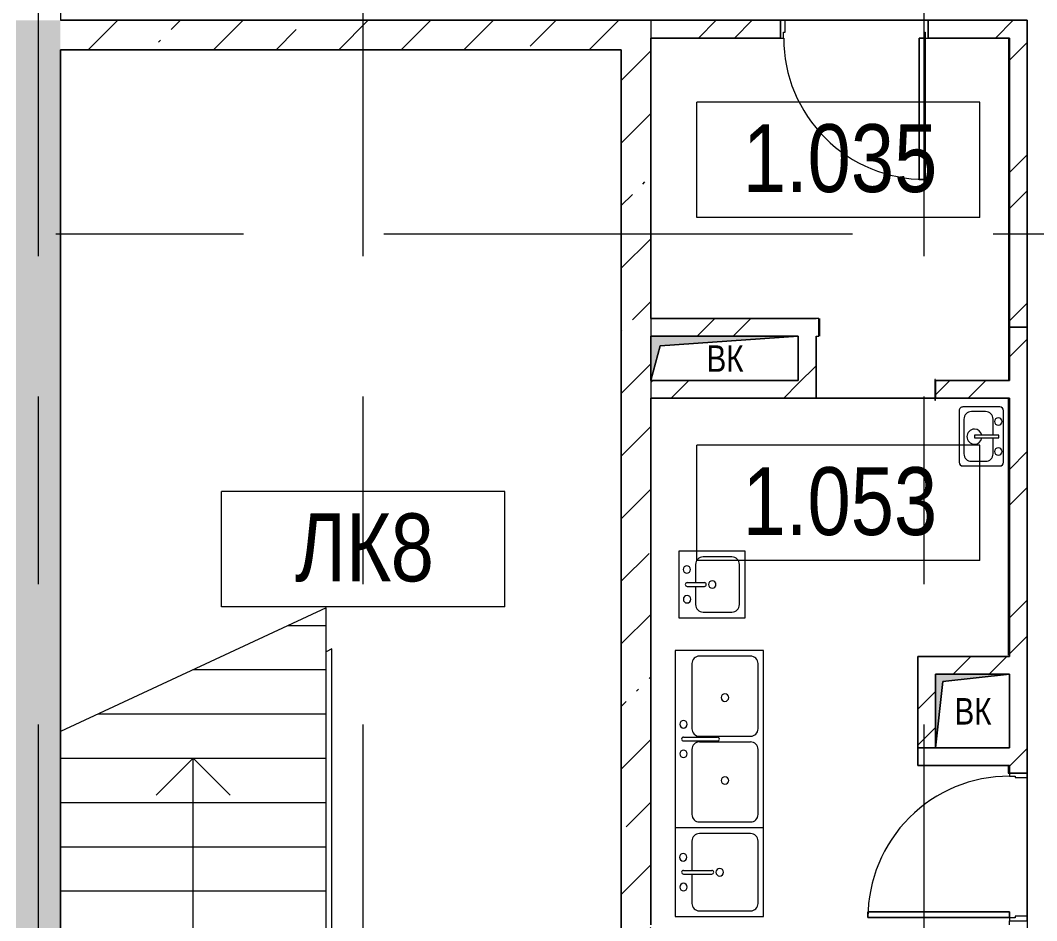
# Model space of a CAD drawing. Header units: millimetres. Extents: x 46431 to 216095, y -43515 to 31605.
# Drawn here: x 104211 to 111097, y -28934 to -22833 of the extents above; entities that cross this region are included whole.
import ezdxf

# ---------------------------------------------------------------- set-up
doc = ezdxf.new("R2010")
doc.units = ezdxf.units.MM
doc.linetypes.add('IMPORT-01 Штриховая _2 мм_', pattern=[600, 400, -200])
doc.linetypes.add('Осевые', pattern=[6350, 1270, -952.5, 3175, -952.5])
for name, color, linetype, lineweight in [('_Разделитель помещений_', 7, 'IMPORT-01 Штриховая _2 мм_', 9), ('Двери', 7, 'Continuous', 9), ('Каркас_Импост', 7, 'Continuous', 9), ('Контуры', 7, 'Continuous', 9), ('Линии подступенков-1', 7, 'Continuous', 9), ('Линии свеса', 7, 'Continuous', 9), ('Марки вырезов', 7, 'Continuous', 9), ('Марки помещений', 7, 'Continuous', 9), ('Обобщенные модели', 7, 'Continuous', 9), ('Общие ребра', 7, 'Continuous', 9), ('Оси-2', 7, 'Осевые', 9), ('Панель', 7, 'Continuous', 9), ('Перекрытия', 7, 'Continuous', 9), ('Стены-1', 7, 'Continuous', 18), ('Стрелки вверх', 7, 'Continuous', 9), ('Типовые аннотации', 7, 'Continuous', 9), ('Черная _1 сплошная', 7, 'Continuous', 9), ('Штриховка разреза-3', 7, 'Continuous', 9), ('Элементы узлов', 7, 'Continuous', 9), ('Элементы узлов-1', 7, 'Continuous', 5)]:
    doc.layers.add(name, color=color, linetype=linetype, lineweight=lineweight)
doc.layers.add('Обобщенные модели-1', color=7, linetype='Continuous', lineweight=9, true_color=0xffbc79)
doc.layers.add('Сантехнические приборы-1', color=7, linetype='Continuous', lineweight=9, true_color=0xaaaaaa)
doc.styles.add('Arial', font='Arial.ttf', dxfattribs={"width": 0.8, "height": 180})
doc.styles.add('Arial Narrow_1', font='Arial Narrow.ttf', dxfattribs={"height": 460})
pattern_1 = [(45, (0, 0), (-424.264, 424.264), [600, -100, 20, -100]), (45, (0, 424), (-424.264, 424.264), [])]
pattern_2 = [(45, (0, 0), (-502.8943, 502.8943), []), (45, (0, 762), (-502.8943, 502.8943), [])]

# ---------------------------------------------------------------- blocks, each defined once
blk = doc.blocks.new('Дверь - Однопольная - ДВ10_21х10-7039756-План 1-го этажа на отм_ -6_000')
at = {"layer": 'Двери'}
for p, q in [((-439, 1018), (-479, 1018)), ((-479, 1018), (-479, 60)), ((-439, 60), (-439, 1018)), ((-479, 60), (-439, 60))]:
    blk.add_line(p, q, dxfattribs=at)
blk.add_arc((-479, 60), 958, 360, 90, dxfattribs=at)
at = {"layer": 'Каркас_Импост'}
for p, q in [((-480, 60), (-500, 60)), ((-500, 60), (-500, -60)), ((-480, 20), (-480, 60)), ((-470, 20), (-480, 20)), ((-470, -60), (-470, 20)), ((480, 20), (470, 20)), ((470, 20), (470, -60)), ((500, 60), (480, 60)), ((480, 60), (480, 20)), ((500, -60), (500, 60)), ((-500, -60), (-470, -60)), ((470, -60), (500, -60))]:
    blk.add_line(p, q, dxfattribs=at)
at = {"layer": 'Панель'}
for p, q in [((-479, 1018), (-439, 1018)), ((-479, 60), (-479, 1018)), ((-439, 1018), (-439, 60)), ((-439, 60), (-479, 60))]:
    blk.add_line(p, q, dxfattribs=at)
blk = doc.blocks.new('170_ОтверстиеПрямоугольноеВертикальное - 170_ОтверстиеПрямоугольноеВертикальное-5689036-План 1-го этажа на отм_ -6_000')
at = {"layer": 'Обобщенные модели'}
for p, q in [((-250, -250.3), (-250, 250.3)), ((-250, 250.3), (250, 250.3)), ((250, 250.3), (250, -250.3)), ((250, -250.3), (-250, -250.3))]:
    blk.add_line(p, q, dxfattribs=at)
blk = doc.blocks.new('170_ОтверстиеПрямоугольноеВертикальное - 170_ОтверстиеПрямоугольноеВертикальное-5689034-План 1-го этажа на отм_ -6_000')
at = {"layer": 'Обобщенные модели'}
for p, q in [((-500, -150), (-500, 150)), ((-500, 150), (500, 150)), ((500, 150), (500, -150)), ((500, -150), (-500, -150))]:
    blk.add_line(p, q, dxfattribs=at)
blk = doc.blocks.new('Кухонная мойка-Двойная - 1200 x 600 мм 2-4969073-План 1-го этажа на отм_ -6_000')
at = {"layer": 'Сантехнические приборы-1'}
for p, q in [((615.7, 302.3), (-584.3, 302.3)), ((-584.3, 302.3), (-584.3, -297.7)), ((615.7, -297.7), (615.7, 302.3)), ((3, 245.2), (3, 15)), ((28.4, 245.2), (28.4, 15)), ((-54.2, 188), (-495.4, 188)), ((526.8, 188), (85.5, 188)), ((-546.2, 137.2), (-546.2, -208.8)), ((-3.4, 137.2), (-3.4, -208.8)), ((34.7, 137.2), (34.7, -208.8)), ((577.6, -208.8), (577.6, 137.2)), ((-495.4, -259.6), (-54.2, -259.6)), ((85.5, -259.6), (526.8, -259.6)), ((-584.3, -297.7), (615.7, -297.7))]:
    blk.add_line(p, q, dxfattribs=at)
for centre, radius, start, end in [((-84.3, 245.2), 25.4, 360, 180), ((-84.3, 245.2), 25.4, 180, 360), ((15.7, 245.2), 12.7, 360, 180), ((115.7, 245.2), 25.4, 360, 180), ((115.7, 245.2), 25.4, 180, 0), ((-495.4, 137.2), 50.8, 90, 180), ((-54.2, 137.2), 50.8, 360, 90), ((85.5, 137.2), 50.8, 90, 180), ((526.8, 137.2), 50.8, 360, 90), ((15.7, 15), 12.7, 180, 0), ((-265.3, -35.8), 25.4, 0, 180), ((-265.3, -35.8), 25.4, 180, 360), ((296.6, -35.8), 25.4, 0, 180), ((296.6, -35.8), 25.4, 180, 360), ((-495.4, -208.8), 50.8, 180, 270), ((-54.2, -208.8), 50.8, 270, 0), ((85.5, -208.8), 50.8, 180, 270), ((526.8, -208.8), 50.8, 270, 0)]:
    blk.add_arc(centre, radius, start, end, dxfattribs=at)
blk = doc.blocks.new('Кухонная мойка-Островок - 450 x 450 мм-4968301-План 1-го этажа на отм_ -6_000')
at = {"layer": 'Сантехнические приборы-1'}
for p, q in [((240.7, 227.3), (-209.3, 227.3)), ((-209.3, 227.3), (-209.3, -222.7)), ((240.7, -222.7), (240.7, 227.3)), ((3, 170.2), (3, 53.1)), ((28.4, 170.2), (28.4, 53.1)), ((3, 113), (-120.4, 113)), ((151.8, 113), (28.4, 113)), ((-171.2, 62.2), (-171.2, -133.8)), ((202.6, -133.8), (202.6, 62.2)), ((-120.4, -184.6), (151.8, -184.6)), ((-209.3, -222.7), (240.7, -222.7))]:
    blk.add_line(p, q, dxfattribs=at)
for centre, radius, start, end in [((-84.3, 170.2), 25.4, 360, 180), ((-84.3, 170.2), 25.4, 180, 0), ((15.7, 170.2), 12.7, 360, 180), ((117.3, 172.3), 25.4, 360, 180), ((117.3, 172.3), 25.4, 180, 0), ((-120.4, 62.2), 50.8, 90, 180), ((151.8, 62.2), 50.8, 360, 90), ((15.7, 0), 25.4, 360, 180), ((15.7, 0), 25.4, 180, 0), ((15.7, 53.1), 12.7, 180, 0), ((-120.4, -133.8), 50.8, 180, 270), ((151.8, -133.8), 50.8, 270, 0)]:
    blk.add_arc(centre, radius, start, end, dxfattribs=at)
blk = doc.blocks.new('Кухонная мойка-Островок - 600 x 600 мм-4969077-План 1-го этажа на отм_ -6_000')
at = {"layer": 'Сантехнические приборы-1'}
for p, q in [((315.7, 302.3), (-284.3, 302.3)), ((-284.3, 302.3), (-284.3, -297.7)), ((315.7, -297.7), (315.7, 302.3)), ((3, 245.2), (3, 53.1)), ((28.4, 245.2), (28.4, 53.1)), ((3, 188), (-195.4, 188)), ((226.8, 188), (28.4, 188)), ((-246.2, 137.2), (-246.2, -208.8)), ((277.6, -208.8), (277.6, 137.2)), ((-195.4, -259.6), (226.8, -259.6)), ((-284.3, -297.7), (315.7, -297.7))]:
    blk.add_line(p, q, dxfattribs=at)
for centre, radius, start, end in [((-84.3, 245.2), 25.4, 360, 180), ((-84.3, 245.2), 25.4, 180, 0), ((15.7, 245.2), 12.7, 360, 180), ((117.3, 247.3), 25.4, 360, 180), ((117.3, 247.3), 25.4, 180, 0), ((-195.4, 137.2), 50.8, 90, 180), ((226.8, 137.2), 50.8, 360, 90), ((15.7, 0), 25.4, 360, 180), ((15.7, 0), 25.4, 180, 0), ((15.7, 53.1), 12.7, 180, 0), ((-195.4, -208.8), 50.8, 180, 270), ((226.8, -208.8), 50.8, 270, 0)]:
    blk.add_arc(centre, radius, start, end, dxfattribs=at)
blk = doc.blocks.new('Раковина-Одиночная-2D_400х300 - 400 x 300 мм-5745682-План 1-го этажа на отм_ -6_000')
at = {"layer": 'Сантехнические приборы-1'}
for p, q in [((131.7, 374.6), (131.7, 125.4)), ((131.7, 374.6), (131.7, 125.4)), ((506.3, 400), (157.1, 400)), ((506.3, 400), (157.1, 400)), ((449.1, 368.3), (214.2, 368.3)), ((531.7, 125.4), (531.7, 374.6)), ((531.7, 125.4), (531.7, 374.6)), ((163.4, 317.5), (163.4, 220.7)), ((341.2, 296.4), (322.2, 296.4)), ((322.2, 296.4), (322.2, 131.8)), ((341.2, 131.8), (341.2, 296.4)), ((499.9, 220.7), (499.9, 317.5)), ((214.2, 169.9), (322.2, 169.9)), ((341.2, 169.9), (449.1, 169.9)), ((157.1, 100), (506.3, 100)), ((157.1, 100), (506.3, 100)), ((322.2, 131.8), (341.2, 131.8)), ((231.8, 60), (591.8, 60))]:
    blk.add_line(p, q, dxfattribs=at)
for centre, radius, start, end in [((157.1, 374.6), 25.4, 90, 180), ((157.1, 374.6), 25.4, 90, 180), ((214.2, 317.5), 50.8, 90, 180), ((330.5, 296.4), 50.8, 360, 180), ((449.1, 317.5), 50.8, 360, 90), ((506.3, 374.6), 25.4, 360, 90), ((506.3, 374.6), 25.4, 360, 90), ((330.5, 296.4), 50.8, 180, 260.54555), ((330.5, 296.4), 50.8, 282.16552, 0), ((214.2, 220.7), 50.8, 180, 270), ((449.1, 220.7), 50.8, 270, 0), ((230.1, 135), 25.4, 360, 180), ((433.3, 135), 25.4, 360, 180), ((157.1, 125.4), 25.4, 180, 270), ((157.1, 125.4), 25.4, 180, 270), ((230.1, 135), 25.4, 180, 0), ((433.3, 135), 25.4, 180, 0), ((506.3, 125.4), 25.4, 270, 360), ((506.3, 125.4), 25.4, 270, 0)]:
    blk.add_arc(centre, radius, start, end, dxfattribs=at)
blk = doc.blocks.new('Марка помещения_Р - Марка помещения-4575829-План 1-го этажа на отм_ -6_000')
at = {"layer": 'Марки помещений'}
for p, q in [((-4.79375, -1.95625), (-4.79375, 1.95625)), ((4.79375, 1.95625), (-4.79375, 1.95625)), ((4.79375, -1.95625), (4.79375, 1.95625)), ((4.79375, -1.95625), (-4.79375, -1.95625))]:
    blk.add_line(p, q, dxfattribs=at)

msp = doc.modelspace()

# ---------------------------------------------------------------- hatches: boundary and pattern name
at = {"layer": 'Штриховка разреза-3'}
h = msp.add_hatch(dxfattribs=at)
h.set_pattern_fill('FP_4', color=256, style=0, pattern_type=2)
h.set_pattern_definition(pattern_1)
h.paths.add_polyline_path([(104181.6, -31382.9), (104481.6, -31382.9), (104481.6, -22832.9), (104181.6, -22832.9), (104181.6, -29228.7)], flags=0)
h.paths.add_polyline_path([(104481.6, -21632.9), (104481.6, 12417.1), (104181.6, 12417.1), (104181.6, -21632.9)], flags=0)
h.paths.add_polyline_path([(104181.6, 13917.1), (104481.6, 13917.1), (104481.6, 25417.1), (104181.6, 25417.1), (104181.6, 14287.1)], flags=0)
h = msp.add_hatch(dxfattribs=at)
h.set_pattern_fill('FP_4', color=256, style=0, pattern_type=2)
h.set_pattern_definition(pattern_1)
h.paths.add_polyline_path([(108281.6, -23032.9), (108281.6, -22832.9), (104481.6, -22832.9), (104481.6, -23032.9), (108279.6, -23032.9)], flags=0)
h = msp.add_hatch(dxfattribs=at)
h.set_pattern_fill('FP_4', color=256, style=0, pattern_type=2)
h.set_pattern_definition(pattern_1)
h.paths.add_polyline_path([(108281.6, -29332.9), (108481.6, -29332.9), (108481.6, -22832.9), (108281.6, -22832.9), (108281.6, -29228.7)], flags=0)
h = msp.add_hatch(dxfattribs=at)
h.set_pattern_fill('FP_3', color=256, style=0, pattern_type=2)
h.set_pattern_definition(pattern_2)
h.paths.add_polyline_path([(110911.6, -22952.9), (111031.6, -22952.9), (111031.6, -22832.9), (110361.6, -22832.9), (110361.6, -22952.9), (110906.6, -22952.9)], flags=0)
h.paths.add_polyline_path([(109361.6, -22952.9), (109361.6, -22832.9), (108481.6, -22832.9), (108481.6, -22952.9), (108994.2, -22952.9)], flags=0)
h = msp.add_hatch(dxfattribs=at)
h.set_pattern_fill('FP_3', color=256, style=0, pattern_type=2)
h.set_pattern_definition(pattern_2)
h.paths.add_polyline_path([(110911.6, -24912.9), (111031.6, -24912.9), (111031.6, -22952.9), (110911.6, -22952.9), (110911.6, -24321.8)], flags=0)
h = msp.add_hatch(dxfattribs=at)
h.set_pattern_fill('FP_3', color=256, style=0, pattern_type=2)
h.set_pattern_definition(pattern_2)
h.paths.add_polyline_path([(108994.2, -24972.9), (109621.6, -24972.9), (109621.6, -24852.9), (108481.6, -24852.9), (108481.6, -24972.9)], flags=0)
h = msp.add_hatch(dxfattribs=at)
h.set_pattern_fill('FP_3', color=256, style=0, pattern_type=2)
h.set_pattern_definition(pattern_2)
h.paths.add_polyline_path([(111006.6, -29112.9), (111031.6, -29112.9), (111031.6, -28934.2), (110911.6, -28934.2), (110911.6, -29087.9), (111006.6, -29087.9)], flags=0)
h.paths.add_polyline_path([(111031.6, -27934.2), (111031.6, -24912.9), (110911.6, -24912.9), (110911.6, -27934.2)], flags=0)
h = msp.add_hatch(dxfattribs=at)
h.set_pattern_fill('FP_3', color=256, style=0, pattern_type=2)
h.set_pattern_definition(pattern_2)
h.paths.add_polyline_path([(109601.6, -25392.9), (109601.6, -24972.9), (109481.6, -24972.9), (109481.6, -25392.9)], flags=0)
h = msp.add_hatch(dxfattribs=at)
h.set_pattern_fill('FP_3', color=256, style=0, pattern_type=2)
h.set_pattern_definition(pattern_2)
h.paths.add_polyline_path([(108481.6, -25392.9), (109481.6, -25392.9), (109481.6, -25272.9), (108481.6, -25272.9)], flags=0)
h = msp.add_hatch(dxfattribs=at)
h.set_pattern_fill('FP_3', color=256, style=0, pattern_type=2)
h.set_pattern_definition(pattern_2)
h.paths.add_polyline_path([(110689.4, -25392.9), (110911.6, -25392.9), (110911.6, -25272.9), (110411.6, -25272.9), (110411.6, -25392.9)], flags=0)
h = msp.add_hatch(dxfattribs=at)
h.set_pattern_fill('FP_3', color=256, style=0, pattern_type=2)
h.set_pattern_definition(pattern_2)
h.paths.add_polyline_path([(110411.6, -27762.9), (110411.6, -27142.9), (110291.6, -27142.9), (110291.6, -27762.9)], flags=0)
h = msp.add_hatch(dxfattribs=at)
h.set_pattern_fill('FP_3', color=256, style=0, pattern_type=2)
h.set_pattern_definition(pattern_2)
h.paths.add_polyline_path([(110689.4, -27262.9), (110911.6, -27262.9), (110911.6, -27142.9), (110411.6, -27142.9), (110411.6, -27262.9)], flags=0)
at = {"layer": 'Элементы узлов-1'}
for points in [[(108481.6, -25272.9), (108546.6, -25037.9), (109481.6, -24972.9), (108481.6, -24972.9)], [(110411.6, -27763.4), (110461.7, -27312.9), (110905.2, -27262.9), (110411.6, -27262.9), (110411.6, -27762.9)]]:
    msp.add_hatch(color=256, dxfattribs=at).paths.add_polyline_path(points, flags=0)

# ---------------------------------------------------------------- linework, layer by layer
at = {"layer": '_Разделитель помещений_'}
msp.add_line((110406.6, -25392.9), (109541.6, -25392.9), dxfattribs=at)
at = {"layer": 'Контуры'}
for p, q in [((106281.6, -29332.9), (106281.6, -26813.2)), ((104481.6, -29332.9), (104481.6, -27652.6))]:
    msp.add_line(p, q, dxfattribs=at)
at = {"layer": 'Линии подступенков-1'}
for p, q in [((106025, -26932.9), (106281.6, -26932.9)), ((105381.6, -27232.9), (106281.6, -27232.9)), ((104738.3, -27532.9), (106281.6, -27532.9)), ((104481.6, -27832.9), (106281.6, -27832.9)), ((104481.6, -28132.9), (106281.6, -28132.9)), ((104481.6, -28432.9), (106281.6, -28432.9)), ((104481.6, -28732.9), (106281.6, -28732.9))]:
    msp.add_line(p, q, dxfattribs=at)
at = {"layer": 'Линии свеса'}
for p, q in [((106025, -26932.9), (106281.6, -26932.9)), ((105381.6, -27232.9), (106281.6, -27232.9)), ((104738.3, -27532.9), (106281.6, -27532.9)), ((104481.6, -27832.9), (106281.6, -27832.9)), ((104481.6, -28132.9), (106281.6, -28132.9)), ((104481.6, -28432.9), (106281.6, -28432.9)), ((104481.6, -28732.9), (106281.6, -28732.9))]:
    msp.add_line(p, q, dxfattribs=at)
at = {"layer": 'Марки вырезов'}
msp.add_line((106281.6, -26813.2), (104481.6, -27652.6), dxfattribs=at)
at = {"layer": 'Обобщенные модели-1'}
for p, q in [((109481.6, -24972.9), (108481.6, -24972.9)), ((108481.6, -24972.9), (108481.6, -25272.9)), ((109481.6, -25272.9), (109481.6, -24972.9)), ((108481.6, -25272.9), (109481.6, -25272.9)), ((110911.6, -27262.9), (110411.6, -27262.9)), ((110411.6, -27262.9), (110411.6, -27762.9)), ((110911.6, -27762.9), (110911.6, -27262.9))]:
    msp.add_line(p, q, dxfattribs=at)
at = {"layer": 'Общие ребра'}
for p, q in [((109361.6, -22832.9), (108481.6, -22832.9)), ((108481.6, -22832.9), (108481.6, -22952.9)), ((111031.6, -22832.9), (110361.6, -22832.9)), ((108481.6, -22952.9), (109361.6, -22952.9)), ((110361.6, -22952.9), (110906.6, -22952.9)), ((104481.6, -23032.9), (108279.6, -23032.9)), ((108481.6, -24852.9), (108481.6, -24972.9)), ((109621.6, -24852.9), (108483.6, -24852.9)), ((109621.6, -24972.9), (109621.6, -24852.9)), ((111031.6, -27934.2), (111031.6, -24912.9)), ((109601.6, -24972.9), (109621.6, -24972.9)), ((108481.6, -25272.9), (108481.6, -25392.9)), ((110911.6, -25272.9), (110411.6, -25272.9)), ((110411.6, -25272.9), (110411.6, -25392.9)), ((110909.6, -25392.9), (110909.6, -25394.9)), ((110909.6, -25394.9), (110909.6, -27135.9)), ((110909.6, -27135.9), (110909.6, -27140.9)), ((110909.6, -27140.9), (110909.6, -27142.9)), ((110909.6, -27142.9), (110911.6, -27142.9)), ((110911.6, -27142.9), (110911.6, -27140.9)), ((110291.6, -27763.4), (110291.6, -27883.4)), ((110909.6, -27883.4), (110909.6, -27885.4)), ((110909.6, -27885.4), (110909.6, -27934.2)), ((110911.6, -27883.4), (110911.6, -27934.2)), ((110911.6, -27934.2), (110911.6, -27885.4))]:
    msp.add_line(p, q, dxfattribs=at)
at = {"layer": 'Оси-2'}
for p, q in [((104331.6, 25417.1), (104331.6, -41737.8)), ((106531.6, 25417.1), (106531.6, -41733.9)), ((110331.6, 25417.1), (110331.6, -41733.9)), ((150171.6, -24282.9), (50527.1, -24282.9))]:
    msp.add_line(p, q, dxfattribs=at)
at = {"layer": 'Перекрытия'}
for p, q in [((104481.6, -22752.9), (104481.6, -22832.9)), ((104481.6, -22832.9), (111031.6, -22832.9)), ((110361.6, -22832.9), (109361.6, -22832.9)), ((109361.6, -22832.9), (109361.6, -22952.9)), ((110361.6, -22952.9), (110361.6, -22832.9)), ((111031.6, -22832.9), (111031.6, -29412.9)), ((109361.6, -22952.9), (108481.6, -22952.9)), ((108481.6, -22952.9), (108481.6, -24852.9)), ((110911.6, -22952.9), (110361.6, -22952.9)), ((110911.6, -25272.9), (110911.6, -22952.9)), ((108281.6, -23032.9), (104481.6, -23032.9)), ((104481.6, -23032.9), (104481.6, -31382.9)), ((108281.6, -29332.9), (108281.6, -23032.9)), ((108481.6, -24852.9), (109601.6, -24852.9)), ((108481.6, -25272.9), (108481.6, -24972.9)), ((108481.6, -24972.9), (109481.6, -24972.9)), ((108481.6, -24972.9), (108481.6, -25272.9)), ((109481.6, -24972.9), (109481.6, -25272.9)), ((109601.6, -24972.9), (109601.6, -25392.9)), ((109481.6, -25272.9), (108481.6, -25272.9)), ((110411.6, -25392.9), (110411.6, -25272.9)), ((110411.6, -25272.9), (110911.6, -25272.9)), ((110406.6, -25392.9), (108481.6, -25392.9)), ((108481.6, -25392.9), (108481.6, -28962.9)), ((109601.6, -25392.9), (110406.6, -25392.9)), ((110911.6, -25392.9), (110411.6, -25392.9)), ((110911.6, -27142.9), (110911.6, -25392.9)), ((110291.6, -27883.4), (110291.6, -27142.9)), ((110291.6, -27142.9), (110911.6, -27142.9)), ((110411.6, -27762.9), (110411.6, -27262.9)), ((110411.6, -27262.9), (110911.6, -27262.9)), ((110911.6, -27262.9), (110911.6, -27762.9)), ((110911.6, -27883.4), (110291.6, -27883.4)), ((110911.6, -27934.2), (110911.6, -27883.4)), ((111031.6, -27934.2), (110911.6, -27934.2)), ((111031.6, -28934.2), (111031.6, -27934.2)), ((110911.6, -28962.9), (110911.6, -28934.2)), ((110911.6, -28934.2), (111031.6, -28934.2))]:
    msp.add_line(p, q, dxfattribs=at)
at = {"layer": 'Стены-1'}
for p, q in [((108281.6, -22832.9), (104481.6, -22832.9)), ((108481.6, -22832.9), (108281.6, -22832.9)), ((109361.6, -22952.9), (109361.6, -22832.9)), ((110361.6, -22832.9), (110361.6, -22952.9)), ((111031.6, -22952.9), (111031.6, -22832.9)), ((108481.6, -24852.9), (108481.6, -22952.9)), ((110906.6, -22952.9), (110911.6, -22952.9)), ((110911.6, -22952.9), (110906.6, -22952.9)), ((110906.6, -22957.9), (110906.6, -25267.9)), ((110911.6, -22952.9), (110911.6, -24912.9)), ((110911.6, -25267.9), (110911.6, -22952.9)), ((111031.6, -24912.9), (111031.6, -22952.9)), ((104481.6, -31382.9), (104481.6, -23032.9)), ((104481.6, -23034.9), (104481.6, -31380.9)), ((104483.6, -31380.9), (104483.6, -23034.9)), ((108281.6, -23032.9), (108281.6, -29332.9)), ((108483.6, -24852.9), (108481.6, -24852.9)), ((109626.6, -24972.9), (109626.6, -24852.9)), ((110911.6, -24912.9), (110911.6, -25272.9)), ((111031.6, -24912.9), (110911.6, -24912.9)), ((110911.6, -24912.9), (111031.6, -24912.9)), ((108481.6, -25272.9), (108481.6, -24972.9)), ((108481.6, -24972.9), (109481.6, -24972.9)), ((109481.6, -24972.9), (109481.6, -25272.9)), ((109601.6, -25392.9), (109601.6, -24972.9)), ((110411.6, -25267.9), (110406.6, -25267.9)), ((110406.6, -25267.9), (110406.6, -25407.9)), ((109481.6, -25272.9), (108481.6, -25272.9)), ((108481.6, -28962.9), (108481.6, -25392.9)), ((108481.6, -25392.9), (109481.6, -25392.9)), ((109481.6, -25392.9), (109601.6, -25392.9)), ((110406.6, -25407.9), (110411.6, -25407.9)), ((110411.6, -25392.9), (110911.6, -25392.9)), ((110411.6, -25407.9), (110411.6, -25399.9)), ((110911.6, -25392.9), (110904.6, -25392.9)), ((110904.6, -25399.9), (110904.6, -27135.9)), ((110911.6, -25392.9), (110911.6, -27142.9)), ((110911.6, -27135.9), (110911.6, -25392.9)), ((110411.6, -27142.9), (110291.6, -27142.9)), ((110291.6, -27142.9), (110291.6, -27762.9)), ((110911.6, -27142.9), (110411.6, -27142.9)), ((110411.6, -27762.9), (110411.6, -27262.9)), ((110411.6, -27262.9), (110911.6, -27262.9)), ((110911.6, -27262.9), (110911.6, -27763.4)), ((110291.6, -27762.9), (110411.6, -27762.9)), ((110911.6, -27763.4), (110291.6, -27763.4)), ((110291.6, -27883.4), (110911.6, -27883.4)), ((110911.6, -27883.4), (110904.6, -27883.4)), ((110904.6, -27890.4), (110904.6, -27934.2)), ((110904.6, -27934.2), (110911.6, -27934.2)), ((110911.6, -27934.2), (111031.6, -27934.2))]:
    msp.add_line(p, q, dxfattribs=at)
at = {"layer": 'Стрелки вверх'}
for p, q in [((105381.6, -27832.9), (105131.6, -28082.9)), ((105381.6, -28132.9), (105381.6, -27832.9)), ((105381.6, -27832.9), (105631.6, -28082.9)), ((105381.6, -28432.9), (105381.6, -28132.9)), ((105381.6, -28732.9), (105381.6, -28432.9)), ((105381.6, -29032.9), (105381.6, -28732.9))]:
    msp.add_line(p, q, dxfattribs=at)
at = {"layer": 'Черная _1 сплошная'}
for p, q in [((106321.6, -27092.9), (106281.6, -27111.5)), ((106321.6, -29332.9), (106321.6, -27092.9))]:
    msp.add_line(p, q, dxfattribs=at)
at = {"layer": 'Элементы узлов'}
for p, q in [((109481.6, -24972.9), (108481.6, -24972.9)), ((108481.6, -24972.9), (108481.6, -25272.9)), ((109481.6, -24972.9), (108546.6, -25037.9)), ((108546.6, -25037.9), (109481.6, -24972.9)), ((109481.6, -25272.9), (109481.6, -24972.9)), ((108546.6, -25037.9), (108481.6, -25272.9)), ((108481.6, -25272.9), (108546.6, -25037.9)), ((108481.6, -25272.9), (109481.6, -25272.9)), ((110911.6, -27262.9), (110411.6, -27262.9)), ((110411.6, -27262.9), (110411.6, -27763.4)), ((110911.6, -27262.9), (110461.7, -27312.9)), ((110461.7, -27312.9), (110911.6, -27262.9)), ((110911.6, -27763.4), (110911.6, -27262.9)), ((110461.7, -27312.9), (110411.6, -27763.4)), ((110411.6, -27763.4), (110461.7, -27312.9)), ((110411.6, -27763.4), (110911.6, -27763.4))]:
    msp.add_line(p, q, dxfattribs=at)

# ---------------------------------------------------------------- block references
at = {"layer": 'Двери'}
for p, rotation in [((109861.6, -22892.9), 180), ((110971.6, -28434.2), 90)]:
    msp.add_blockref('Дверь - Однопольная - ДВ10_21х10-7039756-План 1-го этажа на отм_ -6_000', p, dxfattribs=dict(at, rotation=rotation))
at = {"layer": 'Марки помещений', "xscale": 199.9999999999999, "yscale": 199.9999999999999, "zscale": 199.9999999999999}
for p in [(109752.9, -23778.7), (109751.9, -26102.8), (106533.4, -26416.5)]:
    msp.add_blockref('Марка помещения_Р - Марка помещения-4575829-План 1-го этажа на отм_ -6_000', p, dxfattribs=at)
at = {"layer": 'Сантехнические приборы-1'}
for name, p, rotation in [('Раковина-Одиночная-2D_400х300 - 400 x 300 мм-5745682-План 1-го этажа на отм_ -6_000', (110971.6, -25984.7), 90), ('Кухонная мойка-Островок - 450 x 450 мм-4968301-План 1-го этажа на отм_ -6_000', (108898.4, -26671.7), 90), ('Кухонная мойка-Двойная - 1200 x 600 мм 2-4969073-План 1-го этажа на отм_ -6_000', (108949, -27719.1), 90.00000000000026), ('Кухонная мойка-Островок - 600 x 600 мм-4969077-План 1-го этажа на отм_ -6_000', (108949, -28621.8), 90)]:
    msp.add_blockref(name, p, dxfattribs=dict(at, rotation=rotation))
at = {"layer": 'Элементы узлов'}
for name, p in [('170_ОтверстиеПрямоугольноеВертикальное - 170_ОтверстиеПрямоугольноеВертикальное-5689034-План 1-го этажа на отм_ -6_000', (108981.6, -25122.9)), ('170_ОтверстиеПрямоугольноеВертикальное - 170_ОтверстиеПрямоугольноеВертикальное-5689036-План 1-го этажа на отм_ -6_000', (110661.6, -27513.2))]:
    msp.add_blockref(name, p, dxfattribs=at)

# ---------------------------------------------------------------- texts
at = {"layer": 'Марки помещений', "char_height": 460, "attachment_point": 1, "style": 'Arial Narrow_1'}
for s, insert, width in [('1.035', (109105, -23536.8), 1587.341), ('1.053', (109104, -25861), 1587.341), ('ЛК', (106071.5, -26174.6), 785.654), ('\\fArial Narrow|b0|i0|c204|p34|;8', (106719.8, -26174.6), 352.742)]:
    msp.add_mtext(s, dxfattribs=dict(at, insert=insert, width=width))
at = {"layer": 'Типовые аннотации', "char_height": 180, "width": 307.848, "attachment_point": 1, "style": 'Arial'}
for insert in [(108859.4, -25034.9), (110539.4, -27425.1)]:
    msp.add_mtext('ВК', dxfattribs=dict(at, insert=insert))

doc.saveas('drawing.dxf')
